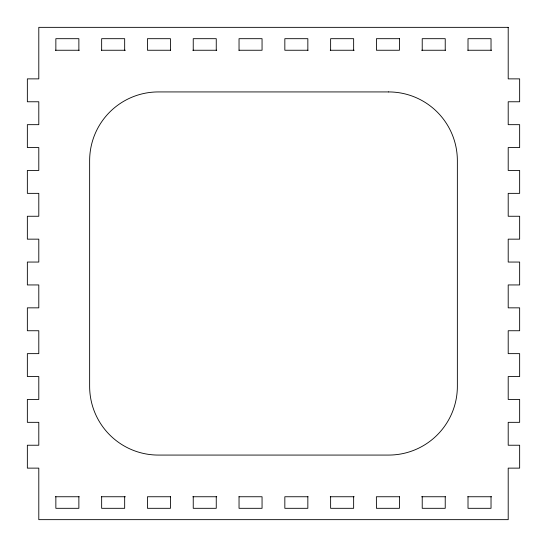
<?xml version="1.0" encoding="UTF-8"?>
<svg xmlns="http://www.w3.org/2000/svg" width="547" height="547" viewBox="0 0 547 547"><rect width="100%" height="100%" fill="white"/><g stroke="black" fill="none" stroke-linecap="round" stroke-linejoin="round"><path stroke-width="0.82" d="M55.37 50.249L79.274 50.249M101.469 50.249L125.379 50.249M170.623 50.249L147.451 50.249L147.451 38.687L170.459 38.687L170.459 50.249M192.824 50.249L216.728 50.249M238.923 50.249L262.054 50.249L262.054 38.687L239.039 38.687L239.039 50.249M308.077 50.249L284.837 50.249L284.837 38.687L307.845 38.687L307.845 50.249M330.272 50.249L354.176 50.249M421.621 50.249L445.531 50.249M467.726 50.249L491.63 50.249M55.37 496.751L79.274 496.751M101.469 496.751L125.379 496.751M170.623 496.751L147.451 496.751L147.451 508.313L170.459 508.313L170.459 496.751M192.824 496.751L216.728 496.751M238.923 496.751L262.054 496.751L262.054 508.313L239.039 508.313L239.039 496.751M308.077 496.751L284.837 496.751L284.837 508.313L307.845 508.313L307.845 496.751M330.272 496.751L354.176 496.751M421.621 496.751L445.531 496.751M467.726 496.751L491.63 496.751M491.028 50.249L491.028 38.687L468.013 38.687L468.013 50.249M491.028 496.751L491.028 508.313L468.013 508.313L468.013 496.751M445.231 50.249L445.231 38.687L422.222 38.687L422.222 50.249M445.231 496.751L445.231 508.313L422.222 508.313L422.222 496.751M353.642 50.249L353.642 38.687L330.627 38.687L330.627 50.249M353.642 496.751L353.642 508.313L330.627 508.313L330.627 496.751M216.256 50.249L216.256 38.687L193.241 38.687L193.241 50.249M216.256 496.751L216.256 508.313L193.241 508.313L193.241 496.751M124.668 50.249L124.668 38.687L101.653 38.687L101.653 50.249M124.668 496.751L124.668 508.313L101.653 508.313L101.653 496.751M78.871 50.249L78.871 38.687L55.856 38.687L55.856 50.249M78.871 496.751L78.871 508.313L55.856 508.313L55.856 496.751M508.204 27.35L38.796 27.35L38.796 78.871L27.35 78.871L27.35 101.769L38.796 101.769L38.796 124.668L27.35 124.668L27.35 147.56L38.796 147.56L38.796 170.459L27.35 170.459L27.35 193.358L38.796 193.358L38.796 216.256L27.35 216.256L27.35 239.155L38.796 239.155L38.796 262.054L27.35 262.054L27.35 284.946L38.796 284.946L38.796 307.845L27.35 307.845L27.35 330.744L38.796 330.744L38.796 353.642L27.35 353.642L27.35 376.541L38.796 376.541L38.796 399.44L27.35 399.44L27.35 422.332L38.796 422.332L38.796 445.231L27.35 445.231L27.35 468.129L38.796 468.129L38.796 519.65L508.204 519.65L508.204 468.129L519.65 468.129L519.65 445.231L508.204 445.231L508.204 422.332L519.65 422.332L519.65 399.44L508.204 399.44L508.204 376.541L519.65 376.541L519.65 353.642L508.204 353.642L508.204 330.744L519.65 330.744L519.65 307.845L508.204 307.845L508.204 284.946L519.65 284.946L519.65 262.054L508.204 262.054L508.204 239.155L519.65 239.155L519.65 216.256L508.204 216.256L508.204 193.358L519.65 193.358L519.65 170.459L508.204 170.459L508.204 147.56L519.65 147.56L519.65 124.668L508.204 124.668L508.204 101.769L519.65 101.769L519.65 78.871L508.204 78.871L508.204 27.35M399.44 38.687L376.425 38.687L376.425 50.249L399.44 50.249L399.44 38.687M388.664 91.93L158.336 91.93A68.696 68.696 0 0 0 89.64 160.62L89.64 386.38A68.696 68.696 0 0 0 158.336 455.07L388.664 455.07A68.696 68.696 0 0 0 457.36 386.38L457.36 160.62A68.696 68.696 0 0 0 388.664 91.93M399.44 496.751L376.377 496.751L376.425 508.313L399.44 508.313L399.44 496.751"/></g></svg>
